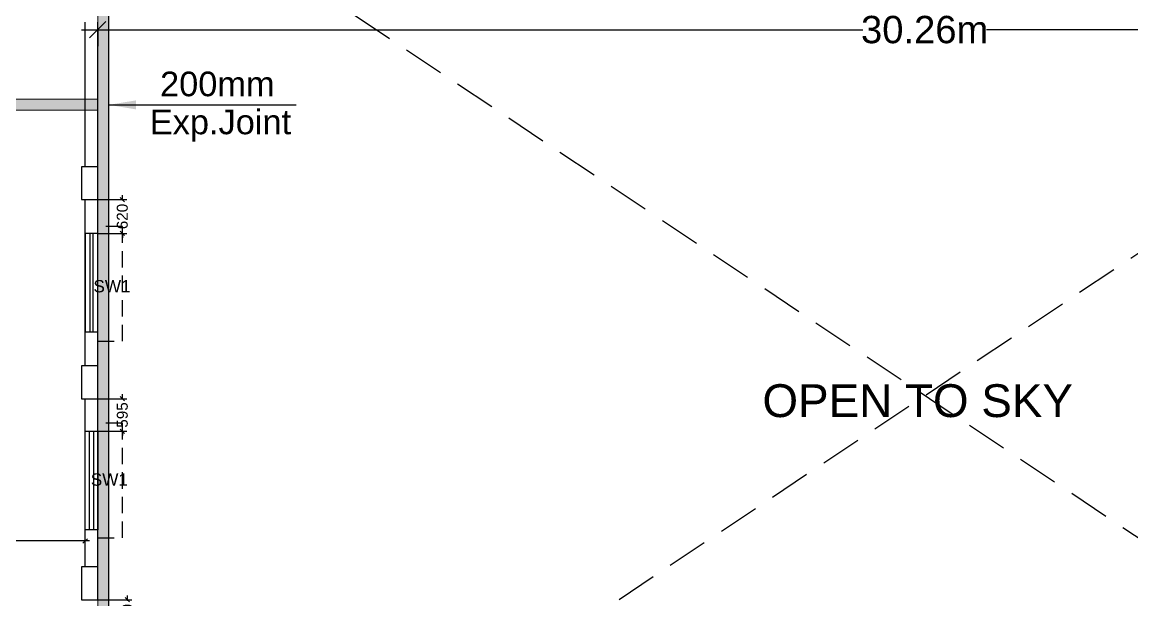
# Model space of a CAD drawing. Extents: x 7620542 to 7843793, y -6476226 to -6093835.
# Drawn here: x 7684907 to 7705209, y -6386020 to -6375462 of the extents above; entities that cross this region are included whole.
import ezdxf
from ezdxf.enums import TextEntityAlignment as Align

# ---------------------------------------------------------------- set-up
doc = ezdxf.new("R2010")
doc.units = 0
doc.header["$LTSCALE"] = 600
doc.header["$MEASUREMENT"] = 0
doc.header["$PDMODE"] = 35
for name, pattern in [('DASHED', [0.75, 0.5, -0.25]), ('HIDDEN', [0.375, 0.25, -0.125]), ('HIDDEN2', [0.1875, 0.125, -0.0625])]:
    doc.linetypes.add(name, pattern=pattern)
doc.layers.get('0').update_dxf_attribs({"linetype": 'CONTINUOUS'})
doc.layers.get('Defpoints').update_dxf_attribs({"linetype": 'CONTINUOUS'})
for name, color, linetype in [('chajja', 7, 'CONTINUOUS'), ('DIMEN', 5, 'CONTINUOUS'), ('Duct', 8, 'CONTINUOUS'), ('Exp.Joint', 104, 'CONTINUOUS'), ('joinery', 7, 'CONTINUOUS'), ('LA-column', 3, 'CONTINUOUS'), ('Walls', 7, 'CONTINUOUS'), ('WIN', 151, 'CONTINUOUS'), ('Working Dim', 5, 'CONTINUOUS')]:
    doc.layers.add(name, color=color, linetype=linetype)
doc.styles.add('ari', font='arial.ttf')
doc.styles.add('ARIAL', font='arial.ttf')
doc.styles.add('ROMANS', font='romans.shx')
doc.styles.get("Standard").update_dxf_attribs({"font": 'romans.shx'})
doc.dimstyles.new('int. dim', dxfattribs={"dimtxt": 450, "dimasz": 80, "dimexe": 80, "dimexo": 0, "dimgap": 70, "dimtad": 0, "dimdec": 0, "dimzin": 12, "dimdsep": 46, "dimtxsty": 'ari', "dimblk": 'OBLIQUE', "dimcen": 2, "dimdle": 80, "dimclrd": 256, "dimclre": 256, "dimclrt": 6, "dimadec": 0, "dimazin": 0, "dimtfac": 1, "dimtdec": 0, "dimtix": 1, "dimtmove": 2, "dimatfit": 3, "dimfxl": 1, "dimtolj": 1, "dimtzin": 0, "dimlwd": -1, "dimlwe": -1, "dimarcsym": 0})
doc.dimstyles.new('LA-Footing-dim', dxfattribs={"dimtxt": 300, "dimasz": 5, "dimexe": 25, "dimexo": 25, "dimgap": 5, "dimtad": 1, "dimdec": 0, "dimzin": 0, "dimdsep": 46, "dimtxsty": 'ROMANS', "dimblk": 'DOT', "dimcen": 0.09, "dimdle": 50, "dimclrd": 5, "dimclre": 5, "dimclrt": 6, "dimadec": 0, "dimazin": 0, "dimtfac": 1, "dimtdec": 0, "dimtix": 1, "dimtofl": 0, "dimtmove": 0, "dimatfit": 3, "dimfxl": 1, "dimtolj": 1, "dimtzin": 0, "dimarcsym": 0})
doc.dimstyles.new('STANDARD$0', dxfattribs={"dimscale": 0, "dimtxt": 150, "dimasz": 125, "dimexe": 0.75, "dimexo": 1, "dimgap": 25, "dimtad": 1, "dimdec": 0, "dimdsep": 46, "dimtxsty": 'Standard', "dimblk1": 'DOT', "dimblk2": 'DOT', "dimsah": 1, "dimcen": 2.5, "dimclrd": 1, "dimclre": 1, "dimclrt": 3, "dimadec": 0, "dimazin": 0, "dimtfac": 1, "dimtdec": 0, "dimtmove": 0, "dimatfit": 3, "dimldrblk": 'DOT', "dimfxl": 1, "dimtolj": 1, "dimtzin": 0, "dimarcsym": 0})

# ---------------------------------------------------------------- blocks, each defined once
blk = doc.blocks.new('_Oblique')
at = {"color": 0, "linetype": 'ByBlock', "lineweight": -2}
blk.add_line((-0.5, -0.5), (0.5, 0.5), dxfattribs=at)
blk = doc.blocks.new('*D464')
at = {"layer": 'Defpoints', "color": 0, "transparency": 16777216}
for p in [(7686059, -6384945), (7682459, -6385340, -3), (7686059, -6385340, -5)]:
    blk.add_point(p, dxfattribs=at)
at = {"layer": 'Working Dim', "transparency": 16777216}
for p, q in [((7682459, -6385340), (7682459, -6384865)), ((7686059, -6385340), (7686059, -6384865)), ((7682379, -6384945), (7683891, -6384945)), ((7686139, -6384945), (7684627, -6384945))]:
    blk.add_line(p, q, dxfattribs=at)
at = {"layer": 'Working Dim', "transparency": 16777216, "xscale": 80, "yscale": 80, "zscale": 80, "rotation": 180}
blk.add_blockref('_Oblique', (7682459, -6384945), dxfattribs=at)
at = {"layer": 'Working Dim', "transparency": 16777216, "xscale": 80, "yscale": 80, "zscale": 80}
blk.add_blockref('_Oblique', (7686059, -6384945), dxfattribs=at)
at = {"layer": 'Working Dim', "color": 6, "transparency": 16777216, "insert": (7684259, -6384945), "char_height": 200, "attachment_point": 5, "style": 'ari'}
blk.add_mtext('\\A1;3600', dxfattribs=at)
blk = doc.blocks.new('*D444')
at = {"layer": 'Defpoints', "color": 0, "transparency": 16777216}
for p in [(7686289, -6386020, 8), (7686289, -6386640, 0), (7686831, -6386640)]:
    blk.add_point(p, dxfattribs=at)
at = {"layer": 'Working Dim', "transparency": 16777216}
for p, q in [((7686289, -6386020), (7686911, -6386020)), ((7686831, -6386020), (7686831, -6385940)), ((7686831, -6386020), (7686831, -6386039)), ((7686289, -6386640), (7686911, -6386640)), ((7686831, -6386640), (7686831, -6386621)), ((7686831, -6386640), (7686831, -6386720))]:
    blk.add_line(p, q, dxfattribs=at)
at = {"layer": 'Working Dim', "transparency": 16777216, "xscale": 80, "yscale": 80, "zscale": 80}
for p, rotation in [((7686831, -6386020), 270), ((7686831, -6386640), 90)]:
    blk.add_blockref('_Oblique', p, dxfattribs=dict(at, rotation=rotation))
at = {"layer": 'Working Dim', "color": 6, "transparency": 16777216, "insert": (7686831, -6386330), "char_height": 200, "attachment_point": 5, "rotation": 90, "style": 'ari'}
blk.add_mtext('\\A1;620', dxfattribs=at)
blk = doc.blocks.new('*D445')
at = {"layer": 'Defpoints', "color": 0, "transparency": 16777216}
for p in [(7686289, -6382344, 5), (7686289, -6382939, -2), (7686739, -6382939)]:
    blk.add_point(p, dxfattribs=at)
at = {"layer": 'Working Dim', "transparency": 16777216}
for p, q in [((7686289, -6382344), (7686819, -6382344)), ((7686739, -6382344), (7686739, -6382264)), ((7686739, -6382344), (7686739, -6382350)), ((7686289, -6382939), (7686819, -6382939)), ((7686739, -6382939), (7686739, -6382934)), ((7686739, -6382939), (7686739, -6383019))]:
    blk.add_line(p, q, dxfattribs=at)
at = {"layer": 'Working Dim', "transparency": 16777216, "xscale": 80, "yscale": 80, "zscale": 80}
for p, rotation in [((7686739, -6382344), 270), ((7686739, -6382939), 90)]:
    blk.add_blockref('_Oblique', p, dxfattribs=dict(at, rotation=rotation))
at = {"layer": 'Working Dim', "color": 6, "transparency": 16777216, "insert": (7686739, -6382642), "char_height": 200, "attachment_point": 5, "rotation": 90, "style": 'ari'}
blk.add_mtext('\\A1;595', dxfattribs=at)
blk = doc.blocks.new('*D446')
at = {"layer": 'Defpoints', "color": 0, "transparency": 16777216}
for p in [(7686289, -6378704, 5), (7686739, -6378704), (7686289, -6379324, 5)]:
    blk.add_point(p, dxfattribs=at)
at = {"layer": 'Working Dim', "transparency": 16777216}
for p, q in [((7686289, -6378704), (7686819, -6378704)), ((7686739, -6378704), (7686739, -6378624)), ((7686739, -6378704), (7686739, -6378723)), ((7686289, -6379324), (7686819, -6379324)), ((7686739, -6379324), (7686739, -6379306)), ((7686739, -6379324), (7686739, -6379404))]:
    blk.add_line(p, q, dxfattribs=at)
at = {"layer": 'Working Dim', "transparency": 16777216, "xscale": 80, "yscale": 80, "zscale": 80}
for p, rotation in [((7686739, -6378704), 270), ((7686739, -6379324), 90)]:
    blk.add_blockref('_Oblique', p, dxfattribs=dict(at, rotation=rotation))
at = {"layer": 'Working Dim', "color": 6, "transparency": 16777216, "insert": (7686739, -6379014), "char_height": 200, "attachment_point": 5, "rotation": 90, "style": 'ari'}
blk.add_mtext('\\A1;620', dxfattribs=at)
blk = doc.blocks.new('*D848')
at = {"layer": 'Defpoints', "color": 0, "transparency": 16777216}
for p in [(7686289, -6375599, 8), (7686289, -6375600), (7716549, -6375599, -1)]:
    blk.add_point(p, dxfattribs=at)
at = {"layer": 'DIMEN', "color": 8, "transparency": 16777216}
for p, q in [((7685989, -6375600), (7700290, -6375600)), ((7686289, -6375599), (7686289, -6375900)), ((7716849, -6375600), (7702548, -6375600)), ((7716549, -6375599), (7716549, -6375900))]:
    blk.add_line(p, q, dxfattribs=at)
at = {"layer": 'DIMEN', "color": 8, "transparency": 16777216, "xscale": 300, "yscale": 300, "zscale": 300, "rotation": 180}
blk.add_blockref('_Oblique', (7686289, -6375600), dxfattribs=at)
at = {"layer": 'DIMEN', "color": 8, "transparency": 16777216, "xscale": 300, "yscale": 300, "zscale": 300}
blk.add_blockref('_Oblique', (7716549, -6375600), dxfattribs=at)
at = {"layer": 'DIMEN', "color": 7, "transparency": 16777216, "insert": (7701419, -6375600), "char_height": 500, "attachment_point": 5, "style": 'ari'}
blk.add_mtext('\\A1;30.26m', dxfattribs=at)
blk = doc.blocks.new('_Dot')
at = {"layer": 'WIN', "color": 0, "linetype": 'ByBlock', "lineweight": -2}
blk.add_line((-0.5, 0), (-1, 0), dxfattribs=at)
at = {"layer": 'WIN', "color": 0, "linetype": 'ByBlock', "const_width": 0.5}
blk.add_lwpolyline([(-0.25, 0, 1), (0.25, 0, 1)], format="xyb", close=True, dxfattribs=at)
blk = doc.blocks.new('*D1253')
at = {"layer": 'Defpoints', "color": 0, "transparency": 16777216}
for p in [(7686059, -6384945), (7682459, -6385340, -3), (7686059, -6385340, -5)]:
    blk.add_point(p, dxfattribs=at)
at = {"layer": 'Working Dim', "transparency": 16777216}
for p, q in [((7682459, -6385340), (7682459, -6384865)), ((7686059, -6385340), (7686059, -6384865)), ((7682379, -6384945), (7683891, -6384945)), ((7686139, -6384945), (7684627, -6384945))]:
    blk.add_line(p, q, dxfattribs=at)
at = {"layer": 'Working Dim', "transparency": 16777216, "xscale": 80, "yscale": 80, "zscale": 80, "rotation": 180}
blk.add_blockref('_Oblique', (7682459, -6384945), dxfattribs=at)
at = {"layer": 'Working Dim', "transparency": 16777216, "xscale": 80, "yscale": 80, "zscale": 80}
blk.add_blockref('_Oblique', (7686059, -6384945), dxfattribs=at)
at = {"layer": 'Working Dim', "color": 6, "transparency": 16777216, "insert": (7684259, -6384945), "char_height": 200, "attachment_point": 5, "style": 'ari'}
blk.add_mtext('\\A1;3600', dxfattribs=at)

msp = doc.modelspace()

# ---------------------------------------------------------------- hatches: boundary and pattern name
at = {"layer": 'Exp.Joint', "linetype": 'HIDDEN'}
for points in [[(7686489.139, -6334860.673), (7686289.139, -6334860.673), (7686289.139, -6455862.509), (7686489.139, -6455862.509)], [(7682077.999, -6376868.474), (7686287.999, -6376868.474), (7686287.999, -6377068.474), (7682077.999, -6377068.474)], [(7682159.138, -6376868.474), (7686289.139, -6376868.474), (7686289.139, -6377068.474), (7682159.138, -6377068.474)]]:
    msp.add_hatch(color=256, dxfattribs=at).paths.add_polyline_path(points)

# ---------------------------------------------------------------- linework, layer by layer
at = {"layer": 'chajja', "color": 7, "linetype": 'DASHED', "elevation": -14.83}
for points in [[(7686289.144, -6381294.452), (7686739.144, -6381294.452), (7686739.143, -6379194.452), (7686289.143, -6379194.452)], [(7686289.144, -6384889.259), (7686739.144, -6384889.259), (7686739.144, -6382789.259), (7686289.144, -6382789.259)]]:
    msp.add_lwpolyline(points, dxfattribs=at)
at = {"layer": 'Duct', "color": 8, "linetype": 'HIDDEN2', "ltscale": 10}
for p, q in [((7715969.144, -6391979.895, -14.83), (7686463.839, -6372325.264, -14.83)), ((7686463.839, -6392249.621, -14.83), (7715969.144, -6372594.99, -14.83))]:
    msp.add_line(p, q, dxfattribs=at)
at = {"layer": 'Exp.Joint', "linetype": 'HIDDEN', "const_width": 20}
for points, elevation in [([(7686489.139, -6334860.673), (7686289.139, -6334860.673), (7686289.139, -6455862.509), (7686489.139, -6455862.509)], -9.884), ([(7682077.999, -6376868.474), (7686287.999, -6376868.474), (7686287.999, -6377068.474), (7682077.999, -6377068.474)], -13.013), ([(7682159.138, -6376868.474), (7686289.139, -6376868.474), (7686289.139, -6377068.474), (7682159.138, -6377068.474)], -13.013)]:
    msp.add_lwpolyline(points, close=True, dxfattribs=dict(at, elevation=elevation))
at = {"layer": 'LA-column', "color": 2}
for points, elevation in [([(7686289.144, -6378704.481), (7686289.144, -6378104.481), (7685989.144, -6378104.481), (7685989.144, -6378704.481)], -12.25), ([(7686289.144, -6382344.423), (7686289.144, -6381744.423), (7685989.144, -6381744.423), (7685989.144, -6382344.423)], -15.132), ([(7686289.144, -6386019.539), (7686289.144, -6385419.539), (7685989.144, -6385419.539), (7685989.144, -6386019.539)], -17.145)]:
    msp.add_lwpolyline(points, close=True, dxfattribs=dict(at, elevation=elevation))
at = {"layer": 'Walls', "linetype": 'Continuous'}
for p, q in [((7686059.144, -6378104.481, -14.83), (7686059.144, -6375462.438, -14.83)), ((7686289.144, -6378104.481, -14.83), (7686289.144, -6375462.438, -14.83)), ((7686059.144, -6381744.423, -14.83), (7686059.144, -6378704.481, -14.83)), ((7686289.144, -6381744.423, -14.83), (7686289.144, -6378704.481, -14.83)), ((7686059.144, -6385419.539, -14.83), (7686059.144, -6382344.423, -14.83)), ((7686289.144, -6385419.539, -14.83), (7686289.144, -6382344.423, -14.83))]:
    msp.add_line(p, q, dxfattribs=at)
at = {"layer": 'WIN', "linetype": 'Continuous'}
msp.add_line((7686141.927, -6379324.452, -14.83), (7686141.927, -6381124.452, -14.83), dxfattribs=at)
at = {"layer": 'WIN', "linetype": 'Continuous', "elevation": -14.83}
for points in [[(7686289.144, -6381124.452), (7686289.144, -6379324.452), (7686059.144, -6379324.452), (7686059.144, -6381124.452)], [(7686289.144, -6384739.259), (7686059.144, -6384739.259), (7686059.144, -6382939.259), (7686289.144, -6382939.259)], [(7686212.144, -6384739.259), (7686136.144, -6384739.259), (7686136.144, -6382939.259), (7686212.144, -6382939.259)]]:
    msp.add_lwpolyline(points, close=True, dxfattribs=at)
msp.add_lwpolyline([(7686206.361, -6381124.452), (7686206.361, -6379324.452)], dxfattribs=at)

# ---------------------------------------------------------------- texts
at = {"layer": 'Duct', "color": 7, "style": 'ari'}
msp.add_text('OPEN TO SKY', height=600, dxfattribs=at).set_placement((7701291.732, -6382679.882, -14.83), align=Align.CENTER)
at = {"layer": 'Exp.Joint', "color": 7, "style": 'ARIAL'}
for s, p in [('200mm', (7688476.988, -6376815.661, 4.14)), ('Exp.Joint', (7688534.273, -6377510.34, 4.14))]:
    msp.add_text(s, height=450, dxfattribs=at).set_placement(p, align=Align.CENTER)
at = {"layer": 'joinery', "style": 'ari'}
for p in [(7686550.126, -6380400.2, -14.83), (7686550.215, -6380400.085, -14.83), (7686501.92, -6383934.139, -14.83)]:
    msp.add_text('SW1', height=225, dxfattribs=at).set_placement(p, align=Align.CENTER)

# ---------------------------------------------------------------- dimensions: what is measured, and where the dimension line sits
at = {"layer": 'DIMEN'}
dim = msp.add_linear_dim(base=(7686289.144, -6375599.713, -14.83), p1=(7716549.145, -6375598.643, -16.169), p2=(7686289.144, -6375598.643, -7.119), dimstyle='STANDARD$0', override={"dimscale": 1, "dimtxt": 500, "dimasz": 300, "dimexe": 300, "dimexo": 0, "dimgap": 1, "dimtad": 0, "dimdec": 2, "dimlfac": 0.001, "dimzin": 0, "dimpost": 'm', "dimtxsty": 'ari', "dimblk1": 'Oblique', "dimblk2": 'Oblique', "dimcen": 0, "dimdle": 300, "dimclrd": 8, "dimclre": 8, "dimclrt": 7, "dimadec": 2, "dimtdec": 2, "dimtmove": 2, "dimfxl": 0.75, "dimfrac": 1, "dimlwd": 65535, "dimlwe": 65535}, dxfattribs=at)
dim.commit()
dim.dimension.update_dxf_attribs({"geometry": '*D848', "text_midpoint": (7701419.144, -6375599.713, -14.83)})
at = {"layer": 'Working Dim'}
for base, p1, p2, picture, middle in [((7686739.143, -6378704.481, -14.83), (7686289.144, -6379324.452, -10.001), (7686289.144, -6378704.481, -10.001), '*D446', (7686739.143, -6379014.466, -14.83)), ((7686739.144, -6382939.259, -14.83), (7686289.144, -6382344.423, -9.699), (7686289.144, -6382939.259, -16.878), '*D445', (7686739.144, -6382641.841, -14.83)), ((7686831.381, -6386639.889, -14.83), (7686289.144, -6386019.543, -7.31), (7686289.144, -6386639.889, -14.488), '*D444', (7686831.381, -6386329.716, -14.83))]:
    dim = msp.add_linear_dim(base=base, p1=p1, p2=p2, angle=90, dimstyle='int. dim', override={"dimtxt": 200}, dxfattribs=at)
    dim.commit()
    dim.dimension.update_dxf_attribs({"geometry": picture, "text_midpoint": middle})
for base, p1, p2, picture, middle in [((7686059.144, -6384944.919, -12.391), (7682459.143, -6385339.573, -15.132), (7686059.144, -6385339.543, -17.145), '*D464', (7684259.144, -6384944.919, -12.391)), ((7686059.144, -6384944.919, -17.522), (7682459.143, -6385339.573, -20.263), (7686059.144, -6385339.543, -22.276), '*D1253', (7684259.144, -6384944.919, -17.522))]:
    dim = msp.add_linear_dim(base=base, p1=p1, p2=p2, dimstyle='int. dim', override={"dimtxt": 200}, dxfattribs=at)
    dim.commit()
    dim.dimension.update_dxf_attribs({"geometry": picture, "text_midpoint": middle})

# ---------------------------------------------------------------- leaders
at = {"layer": 'Exp.Joint'}
msp.add_leader([(7686489.139, -6376973.307, 3.086), (7689921.914, -6376973.307, 3.086)], dimstyle='LA-Footing-dim', override={"dimasz": 500, "dimgap": 5, "dimtad": 0}, dxfattribs=at)

doc.saveas('drawing.dxf')
